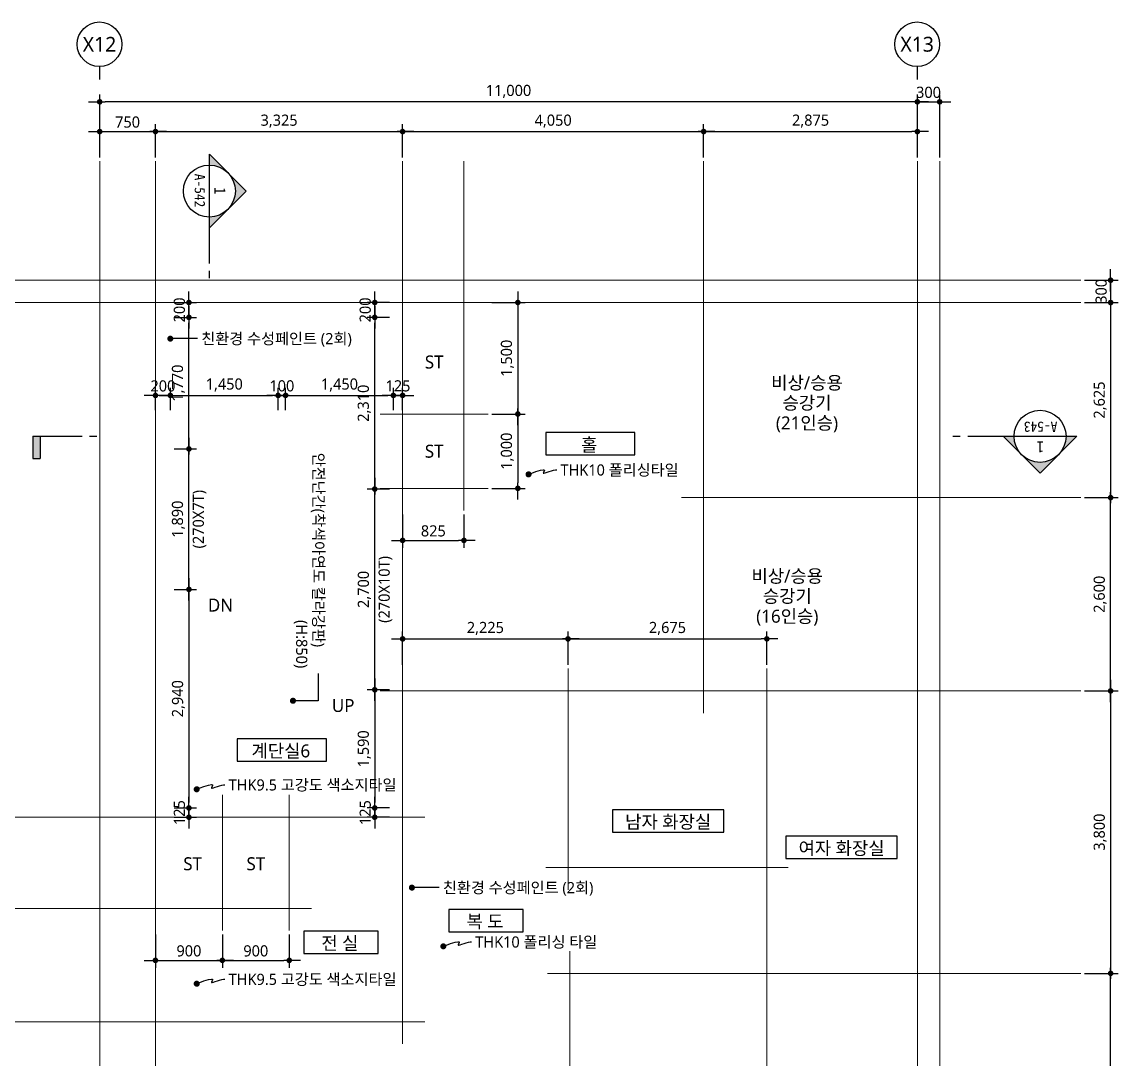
# Model space of a CAD drawing. Header units: millimetres. Extents: x 1424731 to 1631737, y 707248 to 849681.
# Drawn here: x 1468709 to 1483456, y 715041 to 728994 of the extents above; entities that cross this region are included whole.
import ezdxf
from ezdxf.enums import TextEntityAlignment as Align

# ---------------------------------------------------------------- set-up
doc = ezdxf.new("R2010")
doc.units = ezdxf.units.MM
doc.header["$MEASUREMENT"] = 0
doc.linetypes.add('CEN', pattern=[62, 60, -1, 0, -1])
doc.layers.get('0').update_dxf_attribs({"linetype": 'CONTINUOUS'})
for name, color, linetype, lineweight in [('A-AXIS-BUBL', 7, 'CONTINUOUS', 25), ('A-CNTL', 1, 'CEN', 15), ('A-DIMS', 7, 'CONTINUOUS', 25), ('A-MKXS-LEAD', 7, 'CONTINUOUS', 25), ('A-MKXS-MAK1', 3, 'CONTINUOUS', 25), ('A-MKXS-TEXT1', 3, 'CONTINUOUS', 25), ('A-MKXS-TEXT2', 7, 'CONTINUOUS', 25), ('A-MKXX-NAME', 3, 'CONTINUOUS', 25), ('A-MKXX-SYMB', 7, 'CONTINUOUS', 25), ('A-XXXX-TXT2', 3, 'CONTINUOUS', 25)]:
    doc.layers.add(name, color=color, linetype=linetype, lineweight=lineweight)
doc.styles.add('HY울릉도L', font='')
doc.styles.add('돋움체', font='')
doc.styles.add('맑은고딕', font='malgun.ttf')
doc.styles.get('HY울릉도L').set_extended_font_data('HYwulM')
doc.styles.get('돋움체').set_extended_font_data('DotumChe')
doc.dimstyles.new('CDIM', dxfattribs={"dimtxt": 3, "dimasz": 1.5, "dimexe": 2, "dimexo": 1, "dimgap": 1, "dimtad": 1, "dimdec": 0, "dimrnd": 0.5, "dimzin": 0, "dimdsep": 32, "dimlunit": 6, "dimtxsty": 'HY울릉도L', "dimblk1": '_CIDOT', "dimblk2": '_CIDOT', "dimsah": 1, "dimcen": 5.5, "dimclrd": 2, "dimclre": 2, "dimclrt": 7, "dimadec": 0, "dimazin": 0, "dimtfac": 1, "dimtdec": 0, "dimtix": 1, "dimtmove": 2, "dimatfit": 1, "dimldrblk": '_CIDOT', "dimfxl": 1, "dimtolj": 1, "dimtzin": 0, "dimlwd": -1, "dimarcsym": 0})

# ---------------------------------------------------------------- blocks, each defined once
blk = doc.blocks.new('_CIDOT')
at = {"color": 0, "linetype": 'ByBlock'}
blk.add_line((2, 0), (-1, 0), dxfattribs=at)
at = {"color": 0, "linetype": 'ByBlock', "const_width": 0.5}
blk.add_lwpolyline([(-0.25, 0, 1), (0.25, 0, 1)], format="xyb", close=True, dxfattribs=at)
blk = doc.blocks.new('*D1087')
at = {"layer": 'A-DIMS', "lineweight": -2, "transparency": 16777216}
for p, q in [((13250, -300), (13700, -300)), ((13250, -2925), (13700, -2925))]:
    blk.add_line(p, q, dxfattribs=at)
at = {"layer": 'A-DIMS', "transparency": 16777216}
blk.add_line((13600, -375), (13600, -2850), dxfattribs=at)
at = {"layer": 'A-DIMS', "transparency": 16777216, "xscale": 75, "yscale": 75, "zscale": 75}
for p, rotation in [((13600, -300), 90), ((13600, -2925), 270)]:
    blk.add_blockref('_CIDOT', p, dxfattribs=dict(at, rotation=rotation))
at = {"layer": 'A-DIMS', "color": 3, "transparency": 16777216, "insert": (13460, -1612), "char_height": 150, "attachment_point": 5, "rotation": 90, "style": '맑은고딕'}
blk.add_mtext('\\A1;2,625', dxfattribs=at)
blk = doc.blocks.new('*D1088')
at = {"layer": 'A-DIMS', "transparency": 16777216}
for p, q in [((13600, 75), (13600, 150)), ((13600, 0), (13600, -300)), ((13600, -375), (13600, -450))]:
    blk.add_line(p, q, dxfattribs=at)
at = {"layer": 'A-DIMS', "lineweight": -2, "transparency": 16777216}
for p, q in [((13250, 0), (13700, 0)), ((13250, -300), (13700, -300))]:
    blk.add_line(p, q, dxfattribs=at)
at = {"layer": 'A-DIMS', "transparency": 16777216, "xscale": 75, "yscale": 75, "zscale": 75}
for p, rotation in [((13600, 0), 270), ((13600, -300), 90)]:
    blk.add_blockref('_CIDOT', p, dxfattribs=dict(at, rotation=rotation))
at = {"layer": 'A-DIMS', "color": 3, "transparency": 16777216, "insert": (13473, -150), "char_height": 150, "attachment_point": 5, "rotation": 90, "style": '맑은고딕'}
blk.add_mtext('\\A1;300', dxfattribs=at)
blk = doc.blocks.new('*D1089')
at = {"layer": 'A-DIMS', "lineweight": -2, "transparency": 16777216}
for p, q in [((13250, -5525), (13700, -5525)), ((13250, -9325), (13700, -9325))]:
    blk.add_line(p, q, dxfattribs=at)
at = {"layer": 'A-DIMS', "transparency": 16777216}
blk.add_line((13600, -5600), (13600, -9250), dxfattribs=at)
at = {"layer": 'A-DIMS', "transparency": 16777216, "xscale": 75, "yscale": 75, "zscale": 75}
for p, rotation in [((13600, -5525), 90), ((13600, -9325), 270)]:
    blk.add_blockref('_CIDOT', p, dxfattribs=dict(at, rotation=rotation))
at = {"layer": 'A-DIMS', "color": 3, "transparency": 16777216, "insert": (13460, -7425), "char_height": 150, "attachment_point": 5, "rotation": 90, "style": '맑은고딕'}
blk.add_mtext('\\A1;3,800', dxfattribs=at)
blk = doc.blocks.new('*D1093')
at = {"layer": 'A-DIMS', "lineweight": -2, "transparency": 16777216}
for p, q in [((750, -8800), (750, -9250)), ((1650, -8800), (1650, -9250))]:
    blk.add_line(p, q, dxfattribs=at)
at = {"layer": 'A-DIMS', "transparency": 16777216}
blk.add_line((825, -9150), (1575, -9150), dxfattribs=at)
at = {"layer": 'A-DIMS', "transparency": 16777216, "xscale": 75, "yscale": 75, "zscale": 75, "rotation": 180}
blk.add_blockref('_CIDOT', (750, -9150), dxfattribs=at)
at = {"layer": 'A-DIMS', "transparency": 16777216, "xscale": 75, "yscale": 75, "zscale": 75}
blk.add_blockref('_CIDOT', (1650, -9150), dxfattribs=at)
at = {"layer": 'A-DIMS', "color": 3, "transparency": 16777216, "insert": (1200, -9023), "char_height": 150, "attachment_point": 5, "style": '맑은고딕'}
blk.add_mtext('\\A1;900', dxfattribs=at)
blk = doc.blocks.new('*D1094')
at = {"layer": 'A-DIMS', "transparency": 16777216}
for p, q in [((10925, 2400), (10850, 2400)), ((11000, 2400), (11300, 2400)), ((11375, 2400), (11450, 2400))]:
    blk.add_line(p, q, dxfattribs=at)
at = {"layer": 'A-DIMS', "lineweight": -2, "transparency": 16777216}
for p, q in [((11000, 1650), (11000, 2500)), ((11300, 1650), (11300, 2500))]:
    blk.add_line(p, q, dxfattribs=at)
at = {"layer": 'A-DIMS', "transparency": 16777216, "xscale": 75, "yscale": 75, "zscale": 75}
blk.add_blockref('_CIDOT', (11000, 2400), dxfattribs=at)
at = {"layer": 'A-DIMS', "transparency": 16777216, "xscale": 75, "yscale": 75, "zscale": 75, "rotation": 180}
blk.add_blockref('_CIDOT', (11300, 2400), dxfattribs=at)
at = {"layer": 'A-DIMS', "color": 3, "transparency": 16777216, "insert": (11150, 2527), "char_height": 150, "attachment_point": 5, "style": '맑은고딕'}
blk.add_mtext('\\A1;300', dxfattribs=at)
blk = doc.blocks.new('*D1095')
at = {"layer": 'A-DIMS', "lineweight": -2, "transparency": 16777216}
for p, q in [((8125, 1650), (8125, 2100)), ((11000, 1650), (11000, 2100))]:
    blk.add_line(p, q, dxfattribs=at)
at = {"layer": 'A-DIMS', "transparency": 16777216}
blk.add_line((8200, 2000), (10925, 2000), dxfattribs=at)
at = {"layer": 'A-DIMS', "transparency": 16777216, "xscale": 75, "yscale": 75, "zscale": 75, "rotation": 180}
blk.add_blockref('_CIDOT', (8125, 2000), dxfattribs=at)
at = {"layer": 'A-DIMS', "transparency": 16777216, "xscale": 75, "yscale": 75, "zscale": 75}
blk.add_blockref('_CIDOT', (11000, 2000), dxfattribs=at)
at = {"layer": 'A-DIMS', "color": 3, "transparency": 16777216, "insert": (9563, 2140), "char_height": 150, "attachment_point": 5, "style": '맑은고딕'}
blk.add_mtext('\\A1;2,875', dxfattribs=at)
blk = doc.blocks.new('*D1096')
at = {"layer": 'A-DIMS', "lineweight": -2, "transparency": 16777216}
for p, q in [((4075, 1650), (4075, 2100)), ((8125, 1650), (8125, 2100))]:
    blk.add_line(p, q, dxfattribs=at)
at = {"layer": 'A-DIMS', "transparency": 16777216}
blk.add_line((4150, 2000), (8050, 2000), dxfattribs=at)
at = {"layer": 'A-DIMS', "transparency": 16777216, "xscale": 75, "yscale": 75, "zscale": 75, "rotation": 180}
blk.add_blockref('_CIDOT', (4075, 2000), dxfattribs=at)
at = {"layer": 'A-DIMS', "transparency": 16777216, "xscale": 75, "yscale": 75, "zscale": 75}
blk.add_blockref('_CIDOT', (8125, 2000), dxfattribs=at)
at = {"layer": 'A-DIMS', "color": 3, "transparency": 16777216, "insert": (6100, 2140), "char_height": 150, "attachment_point": 5, "style": '맑은고딕'}
blk.add_mtext('\\A1;4,050', dxfattribs=at)
blk = doc.blocks.new('*D1097')
at = {"layer": 'A-DIMS', "lineweight": -2, "transparency": 16777216}
for p, q in [((750, 1650), (750, 2100)), ((4075, 1650), (4075, 2100))]:
    blk.add_line(p, q, dxfattribs=at)
at = {"layer": 'A-DIMS', "transparency": 16777216}
blk.add_line((825, 2000), (4000, 2000), dxfattribs=at)
at = {"layer": 'A-DIMS', "transparency": 16777216, "xscale": 75, "yscale": 75, "zscale": 75, "rotation": 180}
blk.add_blockref('_CIDOT', (750, 2000), dxfattribs=at)
at = {"layer": 'A-DIMS', "transparency": 16777216, "xscale": 75, "yscale": 75, "zscale": 75}
blk.add_blockref('_CIDOT', (4075, 2000), dxfattribs=at)
at = {"layer": 'A-DIMS', "color": 3, "transparency": 16777216, "insert": (2413, 2140), "char_height": 150, "attachment_point": 5, "style": '맑은고딕'}
blk.add_mtext('\\A1;3,325', dxfattribs=at)
blk = doc.blocks.new('*D1098')
at = {"layer": 'A-DIMS', "lineweight": -2, "transparency": 16777216}
for p, q in [((0, 1650), (0, 2100)), ((750, 1650), (750, 2100))]:
    blk.add_line(p, q, dxfattribs=at)
at = {"layer": 'A-DIMS', "transparency": 16777216}
blk.add_line((75, 2000), (675, 2000), dxfattribs=at)
at = {"layer": 'A-DIMS', "transparency": 16777216, "xscale": 75, "yscale": 75, "zscale": 75, "rotation": 180}
blk.add_blockref('_CIDOT', (0, 2000), dxfattribs=at)
at = {"layer": 'A-DIMS', "transparency": 16777216, "xscale": 75, "yscale": 75, "zscale": 75}
blk.add_blockref('_CIDOT', (750, 2000), dxfattribs=at)
at = {"layer": 'A-DIMS', "color": 3, "transparency": 16777216, "insert": (375, 2127), "char_height": 150, "attachment_point": 5, "style": '맑은고딕'}
blk.add_mtext('\\A1;750', dxfattribs=at)
blk = doc.blocks.new('*D1099')
at = {"layer": 'A-DIMS', "lineweight": -2, "transparency": 16777216}
for p, q in [((0, 1650), (0, 2500)), ((11000, 1650), (11000, 2500))]:
    blk.add_line(p, q, dxfattribs=at)
at = {"layer": 'A-DIMS', "transparency": 16777216}
blk.add_line((10925, 2400), (75, 2400), dxfattribs=at)
at = {"layer": 'A-DIMS', "transparency": 16777216, "xscale": 75, "yscale": 75, "zscale": 75, "rotation": 180}
blk.add_blockref('_CIDOT', (0, 2400), dxfattribs=at)
at = {"layer": 'A-DIMS', "transparency": 16777216, "xscale": 75, "yscale": 75, "zscale": 75}
blk.add_blockref('_CIDOT', (11000, 2400), dxfattribs=at)
at = {"layer": 'A-DIMS', "color": 3, "transparency": 16777216, "insert": (5500, 2540), "char_height": 150, "attachment_point": 5, "style": '맑은고딕'}
blk.add_mtext('\\A1;11,000', dxfattribs=at)
blk = doc.blocks.new('*D1101')
at = {"layer": 'A-DIMS', "lineweight": -2, "transparency": 16777216}
for p, q in [((13250, -2925), (13700, -2925)), ((13250, -5525), (13700, -5525))]:
    blk.add_line(p, q, dxfattribs=at)
at = {"layer": 'A-DIMS', "transparency": 16777216}
blk.add_line((13600, -5450), (13600, -3000), dxfattribs=at)
at = {"layer": 'A-DIMS', "transparency": 16777216, "xscale": 75, "yscale": 75, "zscale": 75}
for p, rotation in [((13600, -2925), 90), ((13600, -5525), 270)]:
    blk.add_blockref('_CIDOT', p, dxfattribs=dict(at, rotation=rotation))
at = {"layer": 'A-DIMS', "color": 3, "transparency": 16777216, "insert": (13460, -4225), "char_height": 150, "attachment_point": 5, "rotation": 90, "style": '맑은고딕'}
blk.add_mtext('\\A1;2,600', dxfattribs=at)
blk = doc.blocks.new('*D1103')
at = {"layer": 'A-DIMS', "lineweight": -2, "transparency": 16777216}
for p, q in [((1650, -8800), (1650, -9250)), ((2550, -8800), (2550, -9250))]:
    blk.add_line(p, q, dxfattribs=at)
at = {"layer": 'A-DIMS', "transparency": 16777216}
blk.add_line((1725, -9150), (2475, -9150), dxfattribs=at)
at = {"layer": 'A-DIMS', "transparency": 16777216, "xscale": 75, "yscale": 75, "zscale": 75, "rotation": 180}
blk.add_blockref('_CIDOT', (1650, -9150), dxfattribs=at)
at = {"layer": 'A-DIMS', "transparency": 16777216, "xscale": 75, "yscale": 75, "zscale": 75}
blk.add_blockref('_CIDOT', (2550, -9150), dxfattribs=at)
at = {"layer": 'A-DIMS', "color": 3, "transparency": 16777216, "insert": (2100, -9023), "char_height": 150, "attachment_point": 5, "style": '맑은고딕'}
blk.add_mtext('\\A1;900', dxfattribs=at)
blk = doc.blocks.new('*D1105')
at = {"layer": 'A-DIMS', "lineweight": -2, "transparency": 16777216}
for p, q in [((5275, -1800), (5725, -1800)), ((5275, -2800), (5725, -2800))]:
    blk.add_line(p, q, dxfattribs=at)
at = {"layer": 'A-DIMS', "transparency": 16777216}
blk.add_line((5625, -1875), (5625, -2725), dxfattribs=at)
at = {"layer": 'A-DIMS', "transparency": 16777216, "xscale": 75, "yscale": 75, "zscale": 75}
for p, rotation in [((5625, -1800), 90), ((5625, -2800), 270)]:
    blk.add_blockref('_CIDOT', p, dxfattribs=dict(at, rotation=rotation))
at = {"layer": 'A-DIMS', "color": 3, "transparency": 16777216, "insert": (5485, -2300), "char_height": 150, "attachment_point": 5, "rotation": 90, "style": '맑은고딕'}
blk.add_mtext('\\A1;1,000', dxfattribs=at)
blk = doc.blocks.new('*D1106')
at = {"layer": 'A-DIMS', "lineweight": -2, "transparency": 16777216}
for p, q in [((5275, -300), (5725, -300)), ((5275, -1800), (5725, -1800))]:
    blk.add_line(p, q, dxfattribs=at)
at = {"layer": 'A-DIMS', "transparency": 16777216}
blk.add_line((5625, -375), (5625, -1725), dxfattribs=at)
at = {"layer": 'A-DIMS', "transparency": 16777216, "xscale": 75, "yscale": 75, "zscale": 75}
for p, rotation in [((5625, -300), 90), ((5625, -1800), 270)]:
    blk.add_blockref('_CIDOT', p, dxfattribs=dict(at, rotation=rotation))
at = {"layer": 'A-DIMS', "color": 3, "transparency": 16777216, "insert": (5485, -1050), "char_height": 150, "attachment_point": 5, "rotation": 90, "style": '맑은고딕'}
blk.add_mtext('\\A1;1,500', dxfattribs=at)
blk = doc.blocks.new('*D1107')
at = {"layer": 'A-DIMS', "lineweight": -2, "transparency": 16777216}
for p, q in [((4075, -3150), (4075, -3600)), ((4900, -3150), (4900, -3600))]:
    blk.add_line(p, q, dxfattribs=at)
at = {"layer": 'A-DIMS', "transparency": 16777216}
blk.add_line((4150, -3500), (4825, -3500), dxfattribs=at)
at = {"layer": 'A-DIMS', "transparency": 16777216, "xscale": 75, "yscale": 75, "zscale": 75, "rotation": 180}
blk.add_blockref('_CIDOT', (4075, -3500), dxfattribs=at)
at = {"layer": 'A-DIMS', "transparency": 16777216, "xscale": 75, "yscale": 75, "zscale": 75}
blk.add_blockref('_CIDOT', (4900, -3500), dxfattribs=at)
at = {"layer": 'A-DIMS', "color": 3, "transparency": 16777216, "insert": (4488, -3373), "char_height": 150, "attachment_point": 5, "style": '맑은고딕'}
blk.add_mtext('\\A1;825', dxfattribs=at)
blk = doc.blocks.new('*D1108')
at = {"layer": 'A-DIMS', "lineweight": -2, "transparency": 16777216}
for p, q in [((13250, -9325), (13700, -9325)), ((13250, -12300), (13700, -12300))]:
    blk.add_line(p, q, dxfattribs=at)
at = {"layer": 'A-DIMS', "transparency": 16777216}
blk.add_line((13600, -12225), (13600, -9400), dxfattribs=at)
at = {"layer": 'A-DIMS', "transparency": 16777216, "xscale": 75, "yscale": 75, "zscale": 75}
for p, rotation in [((13600, -9325), 90), ((13600, -12300), 270)]:
    blk.add_blockref('_CIDOT', p, dxfattribs=dict(at, rotation=rotation))
at = {"layer": 'A-DIMS', "color": 3, "transparency": 16777216, "insert": (13460, -10812), "char_height": 150, "attachment_point": 5, "rotation": 90, "style": '맑은고딕'}
blk.add_mtext('\\A1;2,975', dxfattribs=at)
blk = doc.blocks.new('*D1111')
at = {"layer": 'A-DIMS', "lineweight": -2, "transparency": 16777216}
for p, q in [((4075, -5175), (4075, -4725)), ((6300, -5175), (6300, -4725))]:
    blk.add_line(p, q, dxfattribs=at)
at = {"layer": 'A-DIMS', "transparency": 16777216}
blk.add_line((4150, -4825), (6225, -4825), dxfattribs=at)
at = {"layer": 'A-DIMS', "transparency": 16777216, "xscale": 75, "yscale": 75, "zscale": 75, "rotation": 180}
blk.add_blockref('_CIDOT', (4075, -4825), dxfattribs=at)
at = {"layer": 'A-DIMS', "transparency": 16777216, "xscale": 75, "yscale": 75, "zscale": 75}
blk.add_blockref('_CIDOT', (6300, -4825), dxfattribs=at)
at = {"layer": 'A-DIMS', "color": 3, "transparency": 16777216, "insert": (5188, -4685), "char_height": 150, "attachment_point": 5, "style": '맑은고딕'}
blk.add_mtext('\\A1;2,225', dxfattribs=at)
blk = doc.blocks.new('*D1112')
at = {"layer": 'A-DIMS', "lineweight": -2, "transparency": 16777216}
for p, q in [((6300, -5175), (6300, -4725)), ((8975, -5175), (8975, -4725))]:
    blk.add_line(p, q, dxfattribs=at)
at = {"layer": 'A-DIMS', "transparency": 16777216}
blk.add_line((6375, -4825), (8900, -4825), dxfattribs=at)
at = {"layer": 'A-DIMS', "transparency": 16777216, "xscale": 75, "yscale": 75, "zscale": 75, "rotation": 180}
blk.add_blockref('_CIDOT', (6300, -4825), dxfattribs=at)
at = {"layer": 'A-DIMS', "transparency": 16777216, "xscale": 75, "yscale": 75, "zscale": 75}
blk.add_blockref('_CIDOT', (8975, -4825), dxfattribs=at)
at = {"layer": 'A-DIMS', "color": 3, "transparency": 16777216, "insert": (7638, -4685), "char_height": 150, "attachment_point": 5, "style": '맑은고딕'}
blk.add_mtext('\\A1;2,675', dxfattribs=at)
blk = doc.blocks.new('비상승용승강기16인승')
at = {"layer": 'A-MKXX-NAME', "style": '맑은고딕'}
for s, p in [('비상/승용', (0, 270)), ('승강기', (0, 0)), ('(16인승)', (0, -270))]:
    blk.add_text(s, height=175, dxfattribs=at).set_placement(p, align=Align.MIDDLE_CENTER)
blk = doc.blocks.new('CORE 6- 단면')
at = {"layer": 'A-MKXS-MAK1'}
for points in [[(9245, 14885), (9245, 14985), (9545, 14985), (9545, 14885)], [(11820, 4095), (11920, 4095), (11920, 3795), (11820, 3795)]]:
    blk.add_hatch(color=256, dxfattribs=at).paths.add_polyline_path(points)
h = blk.add_hatch(color=256, dxfattribs=at)
h.paths.add_polyline_path([(-1630, 4290), (-1383, 4042, 0.414214), (-1878, 4042)])
h.paths.add_polyline_path([(-1383, 4042), (-1135, 3795), (-1280, 3795, 0.198912)])
h.paths.add_polyline_path([(-1878, 4042, 0.198912), (-1980, 3795), (-2125, 3795)])
h = blk.add_hatch(color=256, dxfattribs=at)
h.paths.add_polyline_path([(9050, 495), (9297, 742, 0.414214), (9297, 247)])
h.paths.add_polyline_path([(9297, 742), (9545, 990), (9545, 845, 0.198912)])
h.paths.add_polyline_path([(9297, 247, 0.198912), (9545, 145), (9545, 0)])
for p, q in [((9245, 14985), (9245, 14885)), ((9545, 14985), (9545, 14322)), ((9545, 14885), (9245, 14885)), ((9545, 14222), (9545, 14122)), ((-2125, 3795), (-1630, 4290)), ((-1135, 3795), (-1630, 4290)), ((11920, 4095), (11820, 4095)), ((11820, 3795), (11820, 4095)), ((11920, 3795), (11920, 4095)), ((-657, 3795), (-2125, 3795)), ((-457, 3795), (-557, 3795)), ((11157, 3795), (11057, 3795)), ((11920, 3795), (11257, 3795)), ((9545, 1668), (9545, 1568)), ((9545, 1468), (9545, 0)), ((9545, 990), (9050, 495)), ((9545, 0), (9050, 495))]:
    blk.add_line(p, q, dxfattribs=at)
for centre in [(-1630, 3795), (9545, 495)]:
    blk.add_circle(centre, 350, dxfattribs=at)
at = {"layer": 'A-MKXS-TEXT2', "style": '돋움체'}
for s, height, p in [('1', 150, (-1634, 3939)), ('A-543', 140, (-1637, 3667))]:
    blk.add_text(s, height=height, dxfattribs=at).set_placement(p, align=Align.MIDDLE)
for s, height, p in [('A-542', 140, (9673, 488)), ('1', 150, (9401, 491))]:
    blk.add_text(s, height=height, rotation=90, dxfattribs=at).set_placement(p, align=Align.MIDDLE)
blk = doc.blocks.new('*D892')
at = {"layer": 'A-DIMS', "lineweight": -2, "transparency": 16777216}
for p, q in [((1472256, 723769), (1472256, 724069)), ((1473706, 723769), (1473706, 724069))]:
    blk.add_line(p, q, dxfattribs=at)
at = {"layer": 'A-DIMS', "transparency": 16777216}
blk.add_line((1472331, 723969), (1473631, 723969), dxfattribs=at)
at = {"layer": 'A-DIMS', "transparency": 16777216, "xscale": 75, "yscale": 75, "zscale": 75, "rotation": 180}
blk.add_blockref('_CIDOT', (1472256, 723969), dxfattribs=at)
at = {"layer": 'A-DIMS', "transparency": 16777216, "xscale": 75, "yscale": 75, "zscale": 75}
blk.add_blockref('_CIDOT', (1473706, 723969), dxfattribs=at)
at = {"layer": 'A-DIMS', "color": 3, "transparency": 16777216, "insert": (1472981, 724109), "char_height": 150, "attachment_point": 5, "style": '맑은고딕'}
blk.add_mtext('\\A1;1,450', dxfattribs=at)
blk = doc.blocks.new('*D893')
at = {"layer": 'A-DIMS', "lineweight": -2, "transparency": 16777216}
for p, q in [((1473656, 722709), (1473356, 722709)), ((1473656, 720009), (1473356, 720009))]:
    blk.add_line(p, q, dxfattribs=at)
at = {"layer": 'A-DIMS', "transparency": 16777216}
blk.add_line((1473456, 720084), (1473456, 722634), dxfattribs=at)
at = {"layer": 'A-DIMS', "transparency": 16777216, "xscale": 75, "yscale": 75, "zscale": 75}
for p, rotation in [((1473456, 722709), 90), ((1473456, 720009), 270)]:
    blk.add_blockref('_CIDOT', p, dxfattribs=dict(at, rotation=rotation))
at = {"layer": 'A-DIMS', "color": 3, "transparency": 16777216, "char_height": 150, "attachment_point": 5, "rotation": 90, "style": '맑은고딕'}
for s, insert in [('\\A1;(270X10T)', (1473599, 721359)), ('\\A1;2,700', (1473316, 721359))]:
    blk.add_mtext(s, dxfattribs=dict(at, insert=insert))
blk = doc.blocks.new('*D894')
at = {"layer": 'A-DIMS', "lineweight": -2, "transparency": 16777216}
for p, q in [((1473656, 720009), (1473356, 720009)), ((1473656, 718419), (1473356, 718419))]:
    blk.add_line(p, q, dxfattribs=at)
at = {"layer": 'A-DIMS', "transparency": 16777216}
blk.add_line((1473456, 719934), (1473456, 718494), dxfattribs=at)
at = {"layer": 'A-DIMS', "transparency": 16777216, "xscale": 75, "yscale": 75, "zscale": 75}
for p, rotation in [((1473456, 720009), 90), ((1473456, 718419), 270)]:
    blk.add_blockref('_CIDOT', p, dxfattribs=dict(at, rotation=rotation))
at = {"layer": 'A-DIMS', "color": 3, "transparency": 16777216, "insert": (1473315, 719214), "char_height": 150, "attachment_point": 5, "rotation": 90, "style": '맑은고딕'}
blk.add_mtext('\\A1;1,590', dxfattribs=at)
blk = doc.blocks.new('*D895')
at = {"layer": 'A-DIMS', "lineweight": -2, "transparency": 16777216}
for p, q in [((1473656, 725019), (1473356, 725019)), ((1473656, 722709), (1473356, 722709))]:
    blk.add_line(p, q, dxfattribs=at)
at = {"layer": 'A-DIMS', "transparency": 16777216}
blk.add_line((1473456, 722784), (1473456, 724944), dxfattribs=at)
at = {"layer": 'A-DIMS', "transparency": 16777216, "xscale": 75, "yscale": 75, "zscale": 75}
for p, rotation in [((1473456, 725019), 90), ((1473456, 722709), 270)]:
    blk.add_blockref('_CIDOT', p, dxfattribs=dict(at, rotation=rotation))
at = {"layer": 'A-DIMS', "color": 3, "transparency": 16777216, "insert": (1473315, 723864), "char_height": 150, "attachment_point": 5, "rotation": 90, "style": '맑은고딕'}
blk.add_mtext('\\A1;2,310', dxfattribs=at)
blk = doc.blocks.new('*D896')
at = {"layer": 'A-DIMS', "transparency": 16777216}
for p, q in [((1473456, 725294), (1473456, 725369)), ((1473456, 725019), (1473456, 725219)), ((1473456, 724944), (1473456, 724869))]:
    blk.add_line(p, q, dxfattribs=at)
at = {"layer": 'A-DIMS', "lineweight": -2, "transparency": 16777216}
for p, q in [((1473656, 725219), (1473356, 725219)), ((1473656, 725019), (1473356, 725019))]:
    blk.add_line(p, q, dxfattribs=at)
at = {"layer": 'A-DIMS', "transparency": 16777216, "xscale": 75, "yscale": 75, "zscale": 75}
for p, rotation in [((1473456, 725219), 270), ((1473456, 725019), 90)]:
    blk.add_blockref('_CIDOT', p, dxfattribs=dict(at, rotation=rotation))
at = {"layer": 'A-DIMS', "color": 3, "transparency": 16777216, "insert": (1473328, 725119), "char_height": 150, "attachment_point": 5, "rotation": 90, "style": '맑은고딕'}
blk.add_mtext('\\A1;200', dxfattribs=at)
blk = doc.blocks.new('*D897')
at = {"layer": 'A-DIMS', "transparency": 16777216}
for p, q in [((1473456, 718494), (1473456, 718569)), ((1473456, 718419), (1473456, 718294)), ((1473456, 718219), (1473456, 718144))]:
    blk.add_line(p, q, dxfattribs=at)
at = {"layer": 'A-DIMS', "lineweight": -2, "transparency": 16777216}
for p, q in [((1473656, 718419), (1473356, 718419)), ((1473656, 718294), (1473356, 718294))]:
    blk.add_line(p, q, dxfattribs=at)
at = {"layer": 'A-DIMS', "transparency": 16777216, "xscale": 75, "yscale": 75, "zscale": 75}
for p, rotation in [((1473456, 718419), 270), ((1473456, 718294), 90)]:
    blk.add_blockref('_CIDOT', p, dxfattribs=dict(at, rotation=rotation))
at = {"layer": 'A-DIMS', "color": 3, "transparency": 16777216, "insert": (1473328, 718356), "char_height": 150, "attachment_point": 5, "rotation": 90, "style": '맑은고딕'}
blk.add_mtext('\\A1;125', dxfattribs=at)
blk = doc.blocks.new('*D898')
at = {"layer": 'A-DIMS', "lineweight": -2, "transparency": 16777216}
for p, q in [((1470706, 723769), (1470706, 724069)), ((1472156, 723769), (1472156, 724069))]:
    blk.add_line(p, q, dxfattribs=at)
at = {"layer": 'A-DIMS', "transparency": 16777216}
blk.add_line((1470781, 723969), (1472081, 723969), dxfattribs=at)
at = {"layer": 'A-DIMS', "transparency": 16777216, "xscale": 75, "yscale": 75, "zscale": 75, "rotation": 180}
blk.add_blockref('_CIDOT', (1470706, 723969), dxfattribs=at)
at = {"layer": 'A-DIMS', "transparency": 16777216, "xscale": 75, "yscale": 75, "zscale": 75}
blk.add_blockref('_CIDOT', (1472156, 723969), dxfattribs=at)
at = {"layer": 'A-DIMS', "color": 3, "transparency": 16777216, "insert": (1471431, 724109), "char_height": 150, "attachment_point": 5, "style": '맑은고딕'}
blk.add_mtext('\\A1;1,450', dxfattribs=at)
blk = doc.blocks.new('*D899')
at = {"layer": 'A-DIMS', "lineweight": -2, "transparency": 16777216}
for p, q in [((1472156, 723769), (1472156, 724069)), ((1472256, 723769), (1472256, 724069))]:
    blk.add_line(p, q, dxfattribs=at)
at = {"layer": 'A-DIMS', "transparency": 16777216}
for p, q in [((1472081, 723969), (1472006, 723969)), ((1472256, 723969), (1472156, 723969)), ((1472331, 723969), (1472406, 723969))]:
    blk.add_line(p, q, dxfattribs=at)
at = {"layer": 'A-DIMS', "transparency": 16777216, "xscale": 75, "yscale": 75, "zscale": 75}
blk.add_blockref('_CIDOT', (1472156, 723969), dxfattribs=at)
at = {"layer": 'A-DIMS', "transparency": 16777216, "xscale": 75, "yscale": 75, "zscale": 75, "rotation": 180}
blk.add_blockref('_CIDOT', (1472256, 723969), dxfattribs=at)
at = {"layer": 'A-DIMS', "color": 3, "transparency": 16777216, "insert": (1472206, 724097), "char_height": 150, "attachment_point": 5, "style": '맑은고딕'}
blk.add_mtext('\\A1;100', dxfattribs=at)
blk = doc.blocks.new('*D900')
at = {"layer": 'A-DIMS', "lineweight": -2, "transparency": 16777216}
for p, q in [((1470506, 723769), (1470506, 724069)), ((1470706, 723769), (1470706, 724069))]:
    blk.add_line(p, q, dxfattribs=at)
at = {"layer": 'A-DIMS', "transparency": 16777216}
for p, q in [((1470431, 723969), (1470356, 723969)), ((1470706, 723969), (1470506, 723969)), ((1470781, 723969), (1470856, 723969))]:
    blk.add_line(p, q, dxfattribs=at)
at = {"layer": 'A-DIMS', "transparency": 16777216, "xscale": 75, "yscale": 75, "zscale": 75}
blk.add_blockref('_CIDOT', (1470506, 723969), dxfattribs=at)
at = {"layer": 'A-DIMS', "transparency": 16777216, "xscale": 75, "yscale": 75, "zscale": 75, "rotation": 180}
blk.add_blockref('_CIDOT', (1470706, 723969), dxfattribs=at)
at = {"layer": 'A-DIMS', "color": 3, "transparency": 16777216, "insert": (1470606, 724096), "char_height": 150, "attachment_point": 5, "style": '맑은고딕'}
blk.add_mtext('\\A1;200', dxfattribs=at)
blk = doc.blocks.new('*D901')
at = {"layer": 'A-DIMS', "lineweight": -2, "transparency": 16777216}
for p, q in [((1470756, 723249), (1471056, 723249)), ((1470756, 721359), (1471056, 721359))]:
    blk.add_line(p, q, dxfattribs=at)
at = {"layer": 'A-DIMS', "transparency": 16777216}
blk.add_line((1470956, 721434), (1470956, 723174), dxfattribs=at)
at = {"layer": 'A-DIMS', "transparency": 16777216, "xscale": 75, "yscale": 75, "zscale": 75}
for p, rotation in [((1470956, 723249), 90), ((1470956, 721359), 270)]:
    blk.add_blockref('_CIDOT', p, dxfattribs=dict(at, rotation=rotation))
at = {"layer": 'A-DIMS', "color": 3, "transparency": 16777216, "char_height": 150, "attachment_point": 5, "rotation": 90, "style": '맑은고딕'}
for s, insert in [('\\A1;(270X7T)', (1471099, 722304)), ('\\A1;1,890', (1470815, 722304))]:
    blk.add_mtext(s, dxfattribs=dict(at, insert=insert))
blk = doc.blocks.new('*D902')
at = {"layer": 'A-DIMS', "lineweight": -2, "transparency": 16777216}
for p, q in [((1470756, 721359), (1471056, 721359)), ((1470756, 718419), (1471056, 718419))]:
    blk.add_line(p, q, dxfattribs=at)
at = {"layer": 'A-DIMS', "transparency": 16777216}
blk.add_line((1470956, 721284), (1470956, 718494), dxfattribs=at)
at = {"layer": 'A-DIMS', "transparency": 16777216, "xscale": 75, "yscale": 75, "zscale": 75}
for p, rotation in [((1470956, 721359), 90), ((1470956, 718419), 270)]:
    blk.add_blockref('_CIDOT', p, dxfattribs=dict(at, rotation=rotation))
at = {"layer": 'A-DIMS', "color": 3, "transparency": 16777216, "insert": (1470816, 719889), "char_height": 150, "attachment_point": 5, "rotation": 90, "style": '맑은고딕'}
blk.add_mtext('\\A1;2,940', dxfattribs=at)
blk = doc.blocks.new('*D903')
at = {"layer": 'A-DIMS', "lineweight": -2, "transparency": 16777216}
for p, q in [((1470756, 725019), (1471056, 725019)), ((1470756, 723249), (1471056, 723249))]:
    blk.add_line(p, q, dxfattribs=at)
at = {"layer": 'A-DIMS', "transparency": 16777216}
blk.add_line((1470956, 723324), (1470956, 724944), dxfattribs=at)
at = {"layer": 'A-DIMS', "transparency": 16777216, "xscale": 75, "yscale": 75, "zscale": 75}
for p, rotation in [((1470956, 725019), 90), ((1470956, 723249), 270)]:
    blk.add_blockref('_CIDOT', p, dxfattribs=dict(at, rotation=rotation))
at = {"layer": 'A-DIMS', "color": 3, "transparency": 16777216, "insert": (1470815, 724134), "char_height": 150, "attachment_point": 5, "rotation": 90, "style": '맑은고딕'}
blk.add_mtext('\\A1;1,770', dxfattribs=at)
blk = doc.blocks.new('*D904')
at = {"layer": 'A-DIMS', "transparency": 16777216}
for p, q in [((1470956, 725294), (1470956, 725369)), ((1470956, 725019), (1470956, 725219)), ((1470956, 724944), (1470956, 724869))]:
    blk.add_line(p, q, dxfattribs=at)
at = {"layer": 'A-DIMS', "lineweight": -2, "transparency": 16777216}
for p, q in [((1470756, 725219), (1471056, 725219)), ((1470756, 725019), (1471056, 725019))]:
    blk.add_line(p, q, dxfattribs=at)
at = {"layer": 'A-DIMS', "transparency": 16777216, "xscale": 75, "yscale": 75, "zscale": 75}
for p, rotation in [((1470956, 725219), 270), ((1470956, 725019), 90)]:
    blk.add_blockref('_CIDOT', p, dxfattribs=dict(at, rotation=rotation))
at = {"layer": 'A-DIMS', "color": 3, "transparency": 16777216, "insert": (1470828, 725119), "char_height": 150, "attachment_point": 5, "rotation": 90, "style": '맑은고딕'}
blk.add_mtext('\\A1;200', dxfattribs=at)
blk = doc.blocks.new('*D905')
at = {"layer": 'A-DIMS', "transparency": 16777216}
for p, q in [((1470956, 718494), (1470956, 718569)), ((1470956, 718419), (1470956, 718294)), ((1470956, 718219), (1470956, 718144))]:
    blk.add_line(p, q, dxfattribs=at)
at = {"layer": 'A-DIMS', "lineweight": -2, "transparency": 16777216}
for p, q in [((1470756, 718419), (1471056, 718419)), ((1470756, 718294), (1471056, 718294))]:
    blk.add_line(p, q, dxfattribs=at)
at = {"layer": 'A-DIMS', "transparency": 16777216, "xscale": 75, "yscale": 75, "zscale": 75}
for p, rotation in [((1470956, 718419), 270), ((1470956, 718294), 90)]:
    blk.add_blockref('_CIDOT', p, dxfattribs=dict(at, rotation=rotation))
at = {"layer": 'A-DIMS', "color": 3, "transparency": 16777216, "insert": (1470828, 718356), "char_height": 150, "attachment_point": 5, "rotation": 90, "style": '맑은고딕'}
blk.add_mtext('\\A1;125', dxfattribs=at)
blk = doc.blocks.new('*D995')
at = {"layer": 'A-DIMS', "lineweight": -2, "transparency": 16777216}
for p, q in [((1473706, 723769), (1473706, 724069)), ((1473831, 723769), (1473831, 724069))]:
    blk.add_line(p, q, dxfattribs=at)
at = {"layer": 'A-DIMS', "transparency": 16777216}
for p, q in [((1473631, 723969), (1473556, 723969)), ((1473831, 723969), (1473706, 723969)), ((1473906, 723969), (1473981, 723969))]:
    blk.add_line(p, q, dxfattribs=at)
at = {"layer": 'A-DIMS', "transparency": 16777216, "xscale": 75, "yscale": 75, "zscale": 75}
blk.add_blockref('_CIDOT', (1473706, 723969), dxfattribs=at)
at = {"layer": 'A-DIMS', "transparency": 16777216, "xscale": 75, "yscale": 75, "zscale": 75, "rotation": 180}
blk.add_blockref('_CIDOT', (1473831, 723969), dxfattribs=at)
at = {"layer": 'A-DIMS', "color": 3, "transparency": 16777216, "insert": (1473768, 724097), "char_height": 150, "attachment_point": 5, "style": '맑은고딕'}
blk.add_mtext('\\A1;125', dxfattribs=at)
blk = doc.blocks.new('CORE4_GRID')
at = {"layer": 'A-AXIS-BUBL', "ltscale": 0.2}
for p, q in [((0, 2700), (0, 2875)), ((11000, 2700), (11000, 2875))]:
    blk.add_line(p, q, dxfattribs=at)
for centre in [(-2.9, 3175), (10997.1, 3175)]:
    blk.add_circle(centre, 300, dxfattribs=at)
at = {"layer": 'A-CNTL'}
for p, q in [((0, -14425), (0, 1600)), ((750, 1600), (750, -14425)), ((4075, 1600), (4075, -10275)), ((4900, 1600), (4900, -3100)), ((8125, 1600), (8125, -5825)), ((11000, 1600), (11000, -14425)), ((11300, 1600), (11300, -14425)), ((-1150, 0), (13200, 0)), ((13200, -300), (-1150, -300)), ((5225, -1800), (3775, -1800)), ((5225, -2800), (3775, -2800)), ((13200, -2925), (7825, -2925)), ((6300, -5225), (6300, -8200)), ((8975, -5225), (8975, -14425)), ((13200, -5525), (3775, -5525)), ((1650, -6925), (1650, -8750)), ((2550, -6925), (2550, -8750)), ((4375, -7225), (-1150, -7225)), ((9260, -7900), (6000, -7900)), ((2850, -8450), (-1150, -8450)), ((6325, -9025), (6325, -14425)), ((13200, -9325), (6025, -9325)), ((4375, -9975), (-1150, -9975))]:
    blk.add_line(p, q, dxfattribs=at)
at = {"layer": 'A-XXXX-TXT2', "ltscale": 0.2, "style": '맑은고딕'}
for s, p in [('X12', (-2.9, 3175)), ('X13', (10997.1, 3175))]:
    blk.add_text(s, height=200, dxfattribs=at).set_placement(p, align=Align.MIDDLE)
at = {"layer": 'A-DIMS'}
for base, p1, p2, angle, picture, middle in [((0, 2400), (11000, 1600), (0, 1600), 180, '*D1099', (5500, 2540.5)), ((13600, -300), (13200, 0), (13200, -300), 90, '*D1088', (13472.5, -150)), ((5625, -1800), (5225, -300), (5225, -1800), 90, '*D1106', (5484.5, -1050)), ((13600, -2925), (13200, -300), (13200, -2925), 90, '*D1087', (13459.9, -1612.5)), ((5625, -2800), (5225, -1800), (5225, -2800), 90, '*D1105', (5484.5, -2300)), ((13600, -2925), (13200, -5525), (13200, -2925), 270, '*D1101', (13459.9, -4225)), ((13600, -9325), (13200, -5525), (13200, -9325), 90, '*D1089', (13459.9, -7425)), ((13600, -9325), (13200, -12300), (13200, -9325), 270, '*D1108', (13459.9, -10812.5))]:
    dim = blk.add_linear_dim(base=base, p1=p1, p2=p2, angle=angle, dimstyle='CDIM', override={"dimscale": 50, "dimtxsty": '맑은고딕', "dimclrd": 256, "dimclre": 256, "dimclrt": 3}, dxfattribs=at)
    dim.commit()
    dim.dimension.update_dxf_attribs({"geometry": picture, "text_midpoint": middle})
for base, p1, p2, picture, middle in [((11300, 2400), (11000, 1600), (11300, 1600), '*D1094', (11150, 2527.5)), ((750, 2000), (0, 1600), (750, 1600), '*D1098', (375, 2127.5)), ((4075, 2000), (750, 1600), (4075, 1600), '*D1097', (2412.5, 2140.1)), ((8125, 2000), (4075, 1600), (8125, 1600), '*D1096', (6100, 2140.1)), ((11000, 2000), (8125, 1600), (11000, 1600), '*D1095', (9562.5, 2140.1)), ((4900, -3500), (4075, -3100), (4900, -3100), '*D1107', (4487.5, -3372.5)), ((6300, -4825), (4075, -5225), (6300, -5225), '*D1111', (5187.5, -4684.9)), ((8975, -4825), (6300, -5225), (8975, -5225), '*D1112', (7637.5, -4684.9)), ((1650, -9150), (750, -8750), (1650, -8750), '*D1093', (1200, -9022.5)), ((2550, -9150), (1650, -8750), (2550, -8750), '*D1103', (2100, -9022.5))]:
    dim = blk.add_linear_dim(base=base, p1=p1, p2=p2, dimstyle='CDIM', override={"dimscale": 50, "dimtxsty": '맑은고딕', "dimclrd": 256, "dimclre": 256, "dimclrt": 3}, dxfattribs=at)
    dim.commit()
    dim.dimension.update_dxf_attribs({"geometry": picture, "text_midpoint": middle})

msp = doc.modelspace()

# ---------------------------------------------------------------- linework, layer by layer
at = {"layer": 'A-MKXS-LEAD', "const_width": 40}
for points in [[(1470684.9, 724734.8, 1), (1470726.3, 724730.6, 1)], [(1475503.9, 722909.1, 1), (1475545.4, 722904.9, 1)], [(1472357.8, 719881.9, 1), (1472353.7, 719840.4, 1)], [(1471040, 718672.4, 1), (1471081.5, 718668.2, 1)], [(1473934.9, 717349.2, 1), (1473976.3, 717345, 1)], [(1474357.9, 716559.3, 1), (1474399.4, 716555.2, 1)], [(1471040, 716056.7, 1), (1471081.5, 716052.5, 1)]]:
    msp.add_lwpolyline(points, format="xyb", close=True, dxfattribs=at)
at = {"layer": 'A-MKXS-LEAD'}
for points in [[(1471072.6, 724732.7), (1470705.6, 724732.7), (1470705.6, 724732.7)], [(1475523.8, 722906.7), (1475621.6, 722943.5), (1475685.3, 722963.4), (1475721.5, 722969.9), (1475736.9, 722966.4), (1475738.1, 722956.5), (1475731.6, 722943.7), (1475724, 722931.5), (1475722.1, 722923.4), (1475730.8, 722922.1), (1475748.9, 722926.5), (1475773.7, 722934.7), (1475802.6, 722944.8), (1475832.8, 722954.9), (1475861.6, 722963.1), (1475886.3, 722967.4), (1475904.2, 722966)], [(1472695.1, 720228.2), (1472695.1, 719861.1), (1472355.8, 719861.1)], [(1471059.9, 718670), (1471157.7, 718706.9), (1471221.4, 718726.8), (1471257.6, 718733.2), (1471273, 718729.7), (1471274.1, 718719.8), (1471267.7, 718707), (1471260.1, 718694.8), (1471258.2, 718686.8), (1471266.8, 718685.4), (1471285, 718689.8), (1471309.8, 718698), (1471338.7, 718708.1), (1471368.9, 718718.2), (1471397.7, 718726.4), (1471422.4, 718730.7), (1471440.3, 718729.3)], [(1474322.6, 717347.1), (1473955.6, 717347.1), (1473955.6, 717347.1)], [(1474377.8, 716556.9), (1474475.5, 716593.8), (1474539.2, 716613.7), (1474575.5, 716620.1), (1474590.9, 716616.7), (1474592, 716606.8), (1474585.5, 716593.9), (1474578, 716581.8), (1474576.1, 716573.7), (1474584.7, 716572.4), (1474602.8, 716576.8), (1474627.7, 716585), (1474656.6, 716595.1), (1474686.8, 716605.2), (1474715.6, 716613.3), (1474740.3, 716617.6), (1474758.2, 716616.2)], [(1471059.9, 716054.3), (1471157.7, 716091.2), (1471221.4, 716111), (1471257.6, 716117.5), (1471273, 716114), (1471274.1, 716104.1), (1471267.7, 716091.3), (1471260.1, 716079.1), (1471258.2, 716071), (1471266.8, 716069.7), (1471285, 716074.1), (1471309.8, 716082.3), (1471338.7, 716092.4), (1471368.9, 716102.5), (1471397.7, 716110.7), (1471422.4, 716115), (1471440.3, 716113.6)]]:
    msp.add_lwpolyline(points, dxfattribs=at)
at = {"layer": 'A-MKXX-SYMB'}
for points in [[(1476955.7, 723468.7), (1475755.7, 723468.7), (1475755.7, 723168.7), (1476955.7, 723168.7)], [(1472805.7, 719348.6), (1471605.7, 719348.6), (1471605.7, 719048.6), (1472805.7, 719048.6)], [(1478153.2, 718393.7), (1476653.2, 718393.7), (1476653.2, 718093.7), (1478153.2, 718093.7)], [(1480485.7, 718038.7), (1478985.7, 718038.7), (1478985.7, 717738.7), (1480485.7, 717738.7)], [(1475452.7, 717054.6), (1474452.7, 717054.6), (1474452.7, 716754.6), (1475452.7, 716754.6)], [(1473500.3, 716760.5), (1472500.3, 716760.5), (1472500.3, 716460.5), (1473500.3, 716460.5)]]:
    msp.add_lwpolyline(points, close=True, dxfattribs=at)

# ---------------------------------------------------------------- block references
at = {"layer": 'A-DIMS'}
msp.add_blockref('CORE4_GRID', (1469755.7, 725518.7), dxfattribs=at)
at = {"layer": 'A-DIMS', "rotation": 180}
msp.add_blockref('CORE 6- 단면', (1480775.7, 727213.6), dxfattribs=at)
at = {"layer": 'A-MKXX-NAME'}
msp.add_blockref('비상승용승강기16인승', (1479005.7, 721268.7), dxfattribs=at)

# ---------------------------------------------------------------- texts
at = {"layer": 'A-MKXS-TEXT1', "style": '맑은고딕'}
for s, p in [('친환경 수성페인트 (2회)', (1471122.6, 724732.7)), ('THK10 폴리싱타일', (1475954.2, 722966)), ('THK9.5 고강도 색소지타일', (1471490.3, 718729.3)), ('친환경 수성페인트 (2회)', (1474372.6, 717347.1)), ('THK10 폴리싱 타일', (1474808.2, 716616.2)), ('THK9.5 고강도 색소지타일', (1471490.3, 716113.6))]:
    msp.add_text(s, height=150, dxfattribs=at).set_placement(p, align=Align.MIDDLE_LEFT)
for s, p in [('안전난간(착색아연도 칼라강판)', (1472700.9, 723198.1)), ('(H:850)', (1472473.4, 720947.7))]:
    msp.add_text(s, height=150, rotation=270, dxfattribs=at).set_placement(p, align=Align.MIDDLE_LEFT)
at = {"layer": 'A-MKXX-NAME', "style": '맑은고딕'}
for s, p in [('ST', (1474255.7, 724418.7)), ('비상/승용', (1479270.7, 724138.7)), ('승강기', (1479270.7, 723868.7)), ('(21인승)', (1479270.7, 723598.7)), ('홀', (1476341.2, 723303)), ('ST', (1474255.7, 723218.7)), ('DN', (1471380.7, 721147.7)), ('UP', (1473030.7, 719797.7)), ('계단실6', (1472192.2, 719187)), ('남자 화장실', (1477403.3, 718232.1)), ('여자 화장실', (1479735.8, 717877.1)), ('ST', (1471005.7, 717668.7)), ('ST', (1471855.7, 717668.7)), ('복 도', (1474939.1, 716893)), ('전 실', (1472986.7, 716599))]:
    msp.add_text(s, height=175, dxfattribs=at).set_placement(p, align=Align.MIDDLE_CENTER)

# ---------------------------------------------------------------- dimensions: what is measured, and where the dimension line sits
at = {"layer": 'A-DIMS'}
for base, p1, p2, text, picture, middle in [((1470955.8, 725218.6), (1470705.8, 725018.6), (1470705.8, 725218.6), '<>\\X', '*D904', (1470955.8, 725118.6)), ((1473455.7, 725218.6), (1473705.7, 725018.6), (1473705.7, 725218.6), '<>\\X', '*D896', (1473455.7, 725118.6)), ((1470955.8, 725018.6), (1470705.8, 723248.7), (1470705.8, 725018.6), '<>\\X', '*D903', (1470955.8, 724133.6)), ((1473455.7, 725018.6), (1473705.8, 722708.7), (1473705.7, 725018.6), '<>\\X', '*D895', (1473455.7, 723863.6)), ((1470955.8, 723248.7), (1470705.8, 721358.7), (1470705.8, 723248.7), '<>\\X(270X7T)', '*D901', (1470955.8, 722303.7)), ((1473455.8, 722708.7), (1473705.8, 720008.7), (1473705.8, 722708.7), '<>\\X(270X10T)', '*D893', (1473455.8, 721358.7))]:
    dim = msp.add_linear_dim(base=base, p1=p1, p2=p2, angle=270, text=text, dimstyle='CDIM', override={"dimscale": 50, "dimtxsty": '맑은고딕', "dimclrd": 256, "dimclre": 256, "dimclrt": 3}, dxfattribs=at)
    dim.commit()
    dim.dimension.update_dxf_attribs({"geometry": picture, "text_midpoint": middle})
for base, p1, p2, angle, picture, middle in [((1472155.8, 723968.7), (1470705.8, 723718.7), (1472155.8, 723718.7), 180, '*D898', (1471430.8, 724109.2)), ((1473705.7, 723968.7), (1472255.7, 723718.7), (1473705.7, 723718.7), 180, '*D892', (1472980.7, 724109.2)), ((1470955.8, 718418.6), (1470705.8, 721358.7), (1470705.8, 718418.6), 270, '*D902', (1470815.7, 719888.6)), ((1473455.7, 718418.6), (1473705.8, 720008.7), (1473705.7, 718418.6), 270, '*D894', (1473315.3, 719213.6)), ((1470955.8, 718293.6), (1470705.8, 718418.6), (1470705.8, 718293.6), 270, '*D905', (1470827.9, 718356.1)), ((1473455.7, 718293.6), (1473705.7, 718418.6), (1473705.7, 718293.6), 270, '*D897', (1473327.8, 718356.1))]:
    dim = msp.add_linear_dim(base=base, p1=p1, p2=p2, angle=angle, dimstyle='CDIM', override={"dimscale": 50, "dimtxsty": '맑은고딕', "dimclrd": 256, "dimclre": 256, "dimclrt": 3}, dxfattribs=at)
    dim.commit()
    dim.dimension.update_dxf_attribs({"geometry": picture, "text_midpoint": middle})
for base, p1, p2, picture, middle in [((1470505.7, 723968.7), (1470705.8, 723718.7), (1470505.7, 723718.7), '*D900', (1470605.7, 724096.2)), ((1472155.8, 723968.7), (1472255.8, 723718.7), (1472155.8, 723718.7), '*D899', (1472205.8, 724096.6)), ((1473705.7, 723968.7), (1473830.7, 723718.7), (1473705.7, 723718.7), '*D995', (1473768.2, 724096.6))]:
    dim = msp.add_linear_dim(base=base, p1=p1, p2=p2, dimstyle='CDIM', override={"dimscale": 50, "dimtxsty": '맑은고딕', "dimclrd": 256, "dimclre": 256, "dimclrt": 3}, dxfattribs=at)
    dim.commit()
    dim.dimension.update_dxf_attribs({"geometry": picture, "text_midpoint": middle})

doc.saveas('drawing.dxf')
